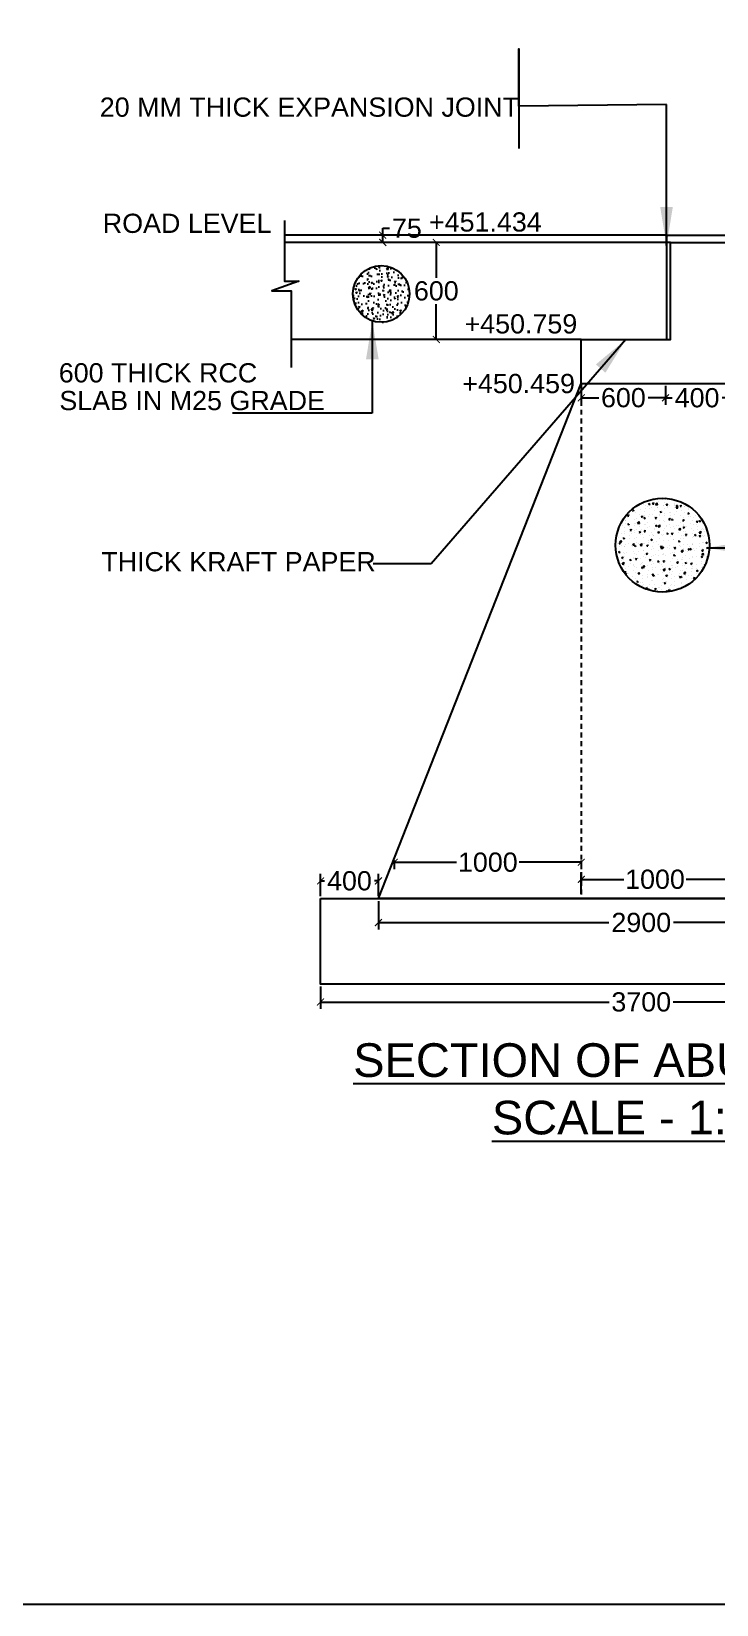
# Model space of a CAD drawing. Header units: inches. Extents: x 334 to 11487, y 357 to 10656.
# Drawn here: x 646.71 to 664.53, y 357.44 to 398.37 of the extents above; entities that cross this region are included whole.
import ezdxf

# ---------------------------------------------------------------- set-up
doc = ezdxf.new("R2010")
doc.units = ezdxf.units.IN
doc.header["$MEASUREMENT"] = 0
doc.linetypes.add('HIDDEN', pattern=[9.525, 6.35, -3.175])
for name, color, linetype in [('DIMENSION', 255, 'Continuous'), ('DRAWING', 7, 'Continuous'), ('HATCH', 7, 'Continuous'), ('TEXT', 255, 'Continuous')]:
    doc.layers.add(name, color=color, linetype=linetype)
doc.styles.get("Standard").update_dxf_attribs({"font": 'arial.ttf'})
doc.styles.add('TIMES NEW ROMAN', font='times.ttf')
doc.dimstyles.new('dig', dxfattribs={"dimtxt": 0.1875, "dimasz": 0.18, "dimexe": 0.18, "dimexo": 0.0625, "dimgap": 0.09, "dimtad": 0, "dimtih": 1, "dimtoh": 1, "dimdec": 4, "dimzin": 0, "dimdsep": 46, "dimtxsty": 'Standard', "dimblk": 'ARCHTICK', "dimcen": 0.09, "dimadec": 0, "dimazin": 0, "dimtfac": 1, "dimtdec": 4, "dimtofl": 0, "dimtmove": 0, "dimatfit": 3, "dimldrblk": 'ARCHTICK', "dimfxl": 1, "dimtolj": 1, "dimtzin": 0, "dimarcsym": 0})
doc.dimstyles.new('ISO-25', dxfattribs={"dimtxt": 0.636364, "dimasz": 1, "dimexe": 1.25, "dimexo": 0.625, "dimtad": 0, "dimtih": 1, "dimtoh": 1, "dimlfac": 100, "dimtxsty": 'TIMES NEW ROMAN', "dimcen": 2.5, "dimadec": 0, "dimazin": 0, "dimtfac": 1, "dimtmove": 0, "dimatfit": 3, "dimfxl": 1, "dimarcsym": 0})

# ---------------------------------------------------------------- blocks, each defined once
blk = doc.blocks.new('_ArchTick')
at = {"color": 0, "linetype": 'ByBlock', "const_width": 0.15}
blk.add_lwpolyline([(-0.5, -0.5), (0.5, 0.5)], dxfattribs=at)
blk = doc.blocks.new('*D57')
at = {"layer": 'Defpoints', "color": 0, "ltscale": 0.02, "transparency": 16777216}
for p in [(654.228, 373.579), (670.913, 373.579), (670.913, 373.116)]:
    blk.add_point(p, dxfattribs=at)
at = {"layer": 'DIMENSION', "color": 0, "lineweight": -2, "ltscale": 0.02, "transparency": 16777216}
for p, q in [((654.228, 373.516), (654.228, 372.936)), ((670.913, 373.516), (670.913, 372.936)), ((654.228, 373.116), (661.735, 373.116)), ((670.913, 373.116), (663.406, 373.116))]:
    blk.add_line(p, q, dxfattribs=at)
at = {"layer": 'DIMENSION', "color": 0, "lineweight": -2, "ltscale": 0.02, "transparency": 16777216, "xscale": 0.18, "yscale": 0.18, "zscale": 0.18, "rotation": 180}
blk.add_blockref('_ArchTick', (654.228, 373.116), dxfattribs=at)
at = {"layer": 'DIMENSION', "color": 0, "lineweight": -2, "ltscale": 0.02, "transparency": 16777216, "xscale": 0.18, "yscale": 0.18, "zscale": 0.18}
blk.add_blockref('_ArchTick', (670.913, 373.116), dxfattribs=at)
at = {"layer": 'DIMENSION', "color": 0, "ltscale": 0.02, "transparency": 16777216, "insert": (662.571, 373.116), "char_height": 0.5, "attachment_point": 5}
blk.add_mtext('\\A1;3700', dxfattribs=at)
blk = doc.blocks.new('*D58')
at = {"layer": 'Defpoints', "color": 0, "ltscale": 0.02, "transparency": 16777216}
for p in [(655.734, 375.805), (669.41, 375.805), (669.41, 375.183)]:
    blk.add_point(p, dxfattribs=at)
at = {"layer": 'DIMENSION', "color": 0, "lineweight": -2, "ltscale": 0.02, "transparency": 16777216}
for p, q in [((655.734, 375.743), (655.734, 375.003)), ((669.41, 375.743), (669.41, 375.003)), ((655.734, 375.183), (661.732, 375.183)), ((669.41, 375.183), (663.412, 375.183))]:
    blk.add_line(p, q, dxfattribs=at)
at = {"layer": 'DIMENSION', "color": 0, "lineweight": -2, "ltscale": 0.02, "transparency": 16777216, "xscale": 0.18, "yscale": 0.18, "zscale": 0.18, "rotation": 180}
blk.add_blockref('_ArchTick', (655.734, 375.183), dxfattribs=at)
at = {"layer": 'DIMENSION', "color": 0, "lineweight": -2, "ltscale": 0.02, "transparency": 16777216, "xscale": 0.18, "yscale": 0.18, "zscale": 0.18}
blk.add_blockref('_ArchTick', (669.41, 375.183), dxfattribs=at)
at = {"layer": 'DIMENSION', "color": 0, "ltscale": 0.02, "transparency": 16777216, "insert": (662.572, 375.183), "char_height": 0.5, "attachment_point": 5}
blk.add_mtext('\\A1;2900', dxfattribs=at)
blk = doc.blocks.new('*D59')
at = {"layer": 'Defpoints', "color": 0, "ltscale": 0.02, "transparency": 16777216}
for p in [(655.734, 376.267), (654.228, 375.805), (655.734, 375.805)]:
    blk.add_point(p, dxfattribs=at)
at = {"layer": 'DIMENSION', "color": 0, "lineweight": -2, "ltscale": 0.02, "transparency": 16777216}
for p, q in [((654.228, 375.868), (654.228, 376.447)), ((654.228, 376.267), (654.329, 376.267)), ((655.734, 376.267), (655.633, 376.267)), ((655.734, 375.868), (655.734, 376.447))]:
    blk.add_line(p, q, dxfattribs=at)
at = {"layer": 'DIMENSION', "color": 0, "lineweight": -2, "ltscale": 0.02, "transparency": 16777216, "xscale": 0.18, "yscale": 0.18, "zscale": 0.18, "rotation": 180}
blk.add_blockref('_ArchTick', (654.228, 376.267), dxfattribs=at)
at = {"layer": 'DIMENSION', "color": 0, "lineweight": -2, "ltscale": 0.02, "transparency": 16777216, "xscale": 0.18, "yscale": 0.18, "zscale": 0.18}
blk.add_blockref('_ArchTick', (655.734, 376.267), dxfattribs=at)
at = {"layer": 'DIMENSION', "color": 0, "ltscale": 0.02, "transparency": 16777216, "insert": (654.981, 376.267), "char_height": 0.5, "attachment_point": 5}
blk.add_mtext('\\A1;400', dxfattribs=at)
blk = doc.blocks.new('*D60')
at = {"layer": 'Defpoints', "color": 0, "ltscale": 0.02, "transparency": 16777216}
for p in [(664.847, 376.307), (661.012, 375.868), (664.847, 375.805)]:
    blk.add_point(p, dxfattribs=at)
at = {"layer": 'DIMENSION', "color": 0, "lineweight": -2, "ltscale": 0.02, "transparency": 16777216}
for p, q in [((661.012, 375.93), (661.012, 376.487)), ((661.012, 376.307), (662.117, 376.307)), ((664.847, 376.307), (663.741, 376.307)), ((664.847, 375.868), (664.847, 376.487))]:
    blk.add_line(p, q, dxfattribs=at)
at = {"layer": 'DIMENSION', "color": 0, "lineweight": -2, "ltscale": 0.02, "transparency": 16777216, "xscale": 0.18, "yscale": 0.18, "zscale": 0.18, "rotation": 180}
blk.add_blockref('_ArchTick', (661.012, 376.307), dxfattribs=at)
at = {"layer": 'DIMENSION', "color": 0, "lineweight": -2, "ltscale": 0.02, "transparency": 16777216, "xscale": 0.18, "yscale": 0.18, "zscale": 0.18}
blk.add_blockref('_ArchTick', (664.847, 376.307), dxfattribs=at)
at = {"layer": 'DIMENSION', "color": 0, "ltscale": 0.02, "transparency": 16777216, "insert": (662.929, 376.307), "char_height": 0.5, "attachment_point": 5}
blk.add_mtext('\\A1;1000', dxfattribs=at)
blk = doc.blocks.new('*D63')
at = {"layer": 'Defpoints', "color": 0, "ltscale": 0.02, "transparency": 16777216}
for p in [(661.012, 389.207), (663.203, 389.207), (663.203, 388.837)]:
    blk.add_point(p, dxfattribs=at)
at = {"layer": 'DIMENSION', "color": 0, "lineweight": -2, "ltscale": 0.02, "transparency": 16777216}
for p, q in [((661.012, 389.144), (661.012, 388.657)), ((661.012, 388.837), (661.464, 388.837)), ((663.203, 388.837), (662.75, 388.837)), ((663.203, 389.144), (663.203, 388.657))]:
    blk.add_line(p, q, dxfattribs=at)
at = {"layer": 'DIMENSION', "color": 0, "lineweight": -2, "ltscale": 0.02, "transparency": 16777216, "xscale": 0.18, "yscale": 0.18, "zscale": 0.18, "rotation": 180}
blk.add_blockref('_ArchTick', (661.012, 388.837), dxfattribs=at)
at = {"layer": 'DIMENSION', "color": 0, "lineweight": -2, "ltscale": 0.02, "transparency": 16777216, "xscale": 0.18, "yscale": 0.18, "zscale": 0.18}
blk.add_blockref('_ArchTick', (663.203, 388.837), dxfattribs=at)
at = {"layer": 'DIMENSION', "color": 0, "ltscale": 0.02, "transparency": 16777216, "insert": (662.107, 388.837), "char_height": 0.5, "attachment_point": 5}
blk.add_mtext('\\A1;600', dxfattribs=at)
blk = doc.blocks.new('*D64')
at = {"layer": 'Defpoints', "color": 0, "ltscale": 0.02, "transparency": 16777216}
for p in [(663.203, 389.207), (664.847, 389.207), (664.847, 388.835)]:
    blk.add_point(p, dxfattribs=at)
at = {"layer": 'DIMENSION', "color": 0, "lineweight": -2, "ltscale": 0.02, "transparency": 16777216}
for p, q in [((663.203, 389.144), (663.203, 388.655)), ((663.203, 388.835), (663.373, 388.835)), ((664.847, 388.835), (664.676, 388.835)), ((664.847, 389.144), (664.847, 388.655))]:
    blk.add_line(p, q, dxfattribs=at)
at = {"layer": 'DIMENSION', "color": 0, "lineweight": -2, "ltscale": 0.02, "transparency": 16777216, "xscale": 0.18, "yscale": 0.18, "zscale": 0.18, "rotation": 180}
blk.add_blockref('_ArchTick', (663.203, 388.835), dxfattribs=at)
at = {"layer": 'DIMENSION', "color": 0, "lineweight": -2, "ltscale": 0.02, "transparency": 16777216, "xscale": 0.18, "yscale": 0.18, "zscale": 0.18}
blk.add_blockref('_ArchTick', (664.847, 388.835), dxfattribs=at)
at = {"layer": 'DIMENSION', "color": 0, "ltscale": 0.02, "transparency": 16777216, "insert": (664.025, 388.835), "char_height": 0.5, "attachment_point": 5}
blk.add_mtext('\\A1;400', dxfattribs=at)
blk = doc.blocks.new('*D65')
at = {"layer": 'Defpoints', "color": 0, "ltscale": 0.02, "transparency": 16777216}
for p in [(656.148, 376.856), (661.012, 376.856), (661.012, 376.752)]:
    blk.add_point(p, dxfattribs=at)
at = {"layer": 'DIMENSION', "color": 0, "lineweight": -2, "ltscale": 0.02, "transparency": 16777216}
for p, q in [((656.148, 376.794), (656.148, 376.572)), ((656.148, 376.752), (657.768, 376.752)), ((661.012, 376.752), (659.392, 376.752)), ((661.012, 376.794), (661.012, 376.572))]:
    blk.add_line(p, q, dxfattribs=at)
at = {"layer": 'DIMENSION', "color": 0, "lineweight": -2, "ltscale": 0.02, "transparency": 16777216, "xscale": 0.18, "yscale": 0.18, "zscale": 0.18, "rotation": 180}
blk.add_blockref('_ArchTick', (656.148, 376.752), dxfattribs=at)
at = {"layer": 'DIMENSION', "color": 0, "lineweight": -2, "ltscale": 0.02, "transparency": 16777216, "xscale": 0.18, "yscale": 0.18, "zscale": 0.18}
blk.add_blockref('_ArchTick', (661.012, 376.752), dxfattribs=at)
at = {"layer": 'DIMENSION', "color": 0, "ltscale": 0.02, "transparency": 16777216, "insert": (658.58, 376.752), "char_height": 0.5, "attachment_point": 5}
blk.add_mtext('\\A1;1000', dxfattribs=at)
blk = doc.blocks.new('*D66')
at = {"layer": 'Defpoints', "color": 0, "ltscale": 0.02, "transparency": 16777216}
for p in [(657.24, 392.879), (657.24, 392.879), (657.24, 390.353)]:
    blk.add_point(p, dxfattribs=at)
at = {"layer": 'DIMENSION', "color": 0, "lineweight": -2, "ltscale": 0.02, "transparency": 16777216}
for p, q in [((657.177, 392.879), (657.06, 392.879)), ((657.24, 392.879), (657.24, 391.961)), ((657.24, 390.353), (657.24, 391.271)), ((657.177, 390.353), (657.06, 390.353))]:
    blk.add_line(p, q, dxfattribs=at)
at = {"layer": 'DIMENSION', "color": 0, "lineweight": -2, "ltscale": 0.02, "transparency": 16777216, "xscale": 0.18, "yscale": 0.18, "zscale": 0.18}
for p, rotation in [((657.24, 392.879), 90), ((657.24, 390.353), 270)]:
    blk.add_blockref('_ArchTick', p, dxfattribs=dict(at, rotation=rotation))
at = {"layer": 'DIMENSION', "color": 0, "ltscale": 0.02, "transparency": 16777216, "insert": (657.24, 391.616), "char_height": 0.5, "attachment_point": 5}
blk.add_mtext('\\A1;600', dxfattribs=at)
blk = doc.blocks.new('*D67')
at = {"layer": 'Defpoints', "color": 0, "ltscale": 0.02, "transparency": 16777216}
for p in [(655.846, 393.067), (655.846, 393.067), (657.24, 392.879)]:
    blk.add_point(p, dxfattribs=at)
at = {"layer": 'DIMENSION', "color": 0, "lineweight": -2, "ltscale": 0.02, "transparency": 16777216}
for p, q in [((655.784, 393.067), (655.666, 393.067)), ((655.846, 393.067), (655.846, 393.247)), ((655.846, 393.247), (656.026, 393.247)), ((655.846, 392.879), (655.846, 393.067)), ((657.177, 392.879), (655.666, 392.879))]:
    blk.add_line(p, q, dxfattribs=at)
at = {"layer": 'DIMENSION', "color": 0, "lineweight": -2, "ltscale": 0.02, "transparency": 16777216, "xscale": 0.18, "yscale": 0.18, "zscale": 0.18}
for p, rotation in [((655.846, 393.067), 90), ((655.846, 392.879), 270)]:
    blk.add_blockref('_ArchTick', p, dxfattribs=dict(at, rotation=rotation))
at = {"layer": 'DIMENSION', "color": 0, "ltscale": 0.02, "transparency": 16777216, "insert": (656.474, 393.247), "char_height": 0.5, "attachment_point": 5}
blk.add_mtext('\\A1;75', dxfattribs=at)

msp = doc.modelspace()

# ---------------------------------------------------------------- hatches: boundary and pattern name
at = {"layer": 'HATCH', "ltscale": 0.02}
h = msp.add_hatch(dxfattribs=at)
h.set_pattern_fill('AR-CONC', color=256, scale=0.05, style=0)
h.set_pattern_definition([(50, (315.63232, 87.8762), (0.3586301, -0.03137607), [0.0375, -0.4125]), (355, (315.63232, 87.8762), (-0.06937567, 0.37609607), [0.03, -0.33]), (100.4514, (315.6622, 87.8736), (0.2892547, 0.34471977), [0.0318701, -0.35057106]), (46.1842, (315.6323, 87.9762), (0.53362052, -0.0827595), [0.05625, -0.61875]), (96.6356, (315.6768, 87.9693), (0.46733135, 0.48705894), [0.04780514, -0.5258565]), (351.1842, (315.6323, 87.9762), (0.467331, 0.4870593), [0.045, -0.495]), (21, (315.68232, 87.9512), (0.29845353, -0.20130945), [0.0375, -0.4125]), (326, (315.68232, 87.9512), (0.12165767, 0.36257502), [0.03, -0.33]), (71.4514, (315.7072, 87.93442), (0.42011131, 0.16126525), [0.0318701, -0.35057106]), (37.5, (315.63232, 87.8762), (0.006079928, 0.166446927), [0, -0.326, 0, -0.335, 0, -0.33125]), (7.5, (315.63232, 87.8762), (0.13153477, 0.197205856), [0, -0.191, 0, -0.3185, 0, -0.12625]), (327.5, (315.52082, 87.8762), (0.26691122, -0.011277436), [0, -0.125, 0, -0.39, 0, -0.5175]), (317.5, (315.47082, 87.8762), (0.29159308, 0.05005249), [0, -0.1625, 0, -0.259, 0, -0.3675])])
h.paths.add_polyline_path([(655.06852, 391.53901, 1), (656.54475, 391.53901, 1)])

# ---------------------------------------------------------------- linework, layer by layer
at = {"layer": 'DIMENSION', "ltscale": 0.02}
msp.add_lwpolyline([(613.60478, 437.56475), (725.90106, 437.56475), (725.90106, 357.43972), (613.60478, 357.43972)], close=True, dxfattribs=at)
msp.add_lwpolyline([(659.39011, 396.425), (659.39011, 397.914), (659.39011, 395.32107)], dxfattribs=at)
at = {"layer": 'DRAWING', "ltscale": 0.02}
for points in [[(653.28898, 393.44744), (653.28898, 391.86732), (653.6673, 391.86732), (652.96567, 391.61999), (653.46782, 391.61999), (653.46782, 389.62819)], [(663.23581, 390.35253), (663.23581, 393.06726), (653.29058, 393.06726)], [(663.23581, 393.06726), (678.24968, 393.06726), (678.24968, 390.69015), (676.57846, 390.69015), (676.57846, 391.54767), (664.82035, 391.54103), (664.81149, 392.33023), (676.57023, 392.33023), (676.57067, 391.54766)], [(663.33039, 392.87926), (653.30185, 392.87926)], [(661.01154, 389.20665), (661.01154, 390.35253), (663.33039, 390.35253), (663.33039, 392.87926), (664.73733, 392.87926), (664.80532, 392.87926), (664.84658, 389.20665)], [(661.01154, 390.35253), (653.46782, 390.35253)]]:
    msp.add_lwpolyline(points, dxfattribs=at)
at = {"layer": 'DRAWING'}
for points in [[(661.01154, 389.20665), (664.84658, 389.20665), (669.40966, 375.80539), (655.73415, 375.80539)], [(654.22793, 375.80539), (670.91345, 375.80539), (670.91345, 373.57896), (654.22793, 373.57896)]]:
    msp.add_lwpolyline(points, close=True, dxfattribs=at)
at = {"layer": 'DRAWING', "linetype": 'HIDDEN', "ltscale": 0.02}
msp.add_lwpolyline([(661.01154, 389.20665), (661.01154, 375.80539)], dxfattribs=at)
at = {"layer": 'HATCH', "linetype": 'Continuous', "ltscale": 0.02}
for p, q in [((662.46172, 386.00798), (662.46172, 386.00798)), ((662.62321, 386.06386), (662.62321, 386.06386)), ((662.67163, 386.03981), (662.67163, 386.03981)), ((662.72863, 385.9967), (662.72863, 385.9967)), ((662.73083, 386.08452), (662.73083, 386.08452)), ((662.76268, 386.06963), (662.79769, 386.08306)), ((662.76268, 386.06963), (662.78755, 386.05285)), ((662.78778, 386.05258), (662.79792, 386.08279)), ((662.79586, 385.96538), (662.79586, 385.96538)), ((662.80222, 386.1461), (662.80222, 386.1461)), ((662.85064, 385.97474), (662.85064, 385.97474)), ((662.86503, 386.08079), (662.88914, 386.10952)), ((662.86503, 386.08079), (662.89492, 386.07817)), ((662.89515, 386.0779), (662.88937, 386.10924)), ((662.89012, 386.05258), (662.89012, 386.05258)), ((662.92739, 386.16258), (662.92739, 386.16258)), ((662.93132, 386.0773), (662.93132, 386.0773)), ((662.94556, 386.06055), (662.9845, 386.10114)), ((662.94556, 386.06055), (662.99002, 386.05365)), ((662.99026, 386.05339), (662.98473, 386.10087)), ((662.98522, 385.99031), (662.98522, 385.99031)), ((662.99554, 385.98542), (662.99554, 385.98542)), ((663.02242, 386.13458), (663.02242, 386.13458)), ((663.11676, 386.18751), (663.11676, 386.18751)), ((663.14223, 386.02479), (663.14223, 386.02479)), ((663.15703, 386.04131), (663.15703, 386.04131)), ((663.18804, 386.1125), (663.18804, 386.1125)), ((663.1977, 386.22083), (663.20766, 386.21412)), ((663.20789, 386.21384), (663.20997, 386.22003)), ((663.22366, 386.04941), (663.24777, 386.07814)), ((663.22366, 386.04941), (663.25355, 386.0468)), ((663.25378, 386.04652), (663.248, 386.07787)), ((663.26245, 385.97414), (663.26245, 385.97414)), ((663.301, 386.03188), (663.301, 386.03188)), ((663.31401, 386.18463), (663.31401, 386.18463)), ((663.42394, 386.03003), (663.42394, 386.03003)), ((663.42617, 386.04836), (663.42617, 386.04836)), ((663.43382, 386.07485), (663.43382, 386.07485)), ((663.43451, 385.97806), (663.43451, 385.97806)), ((663.44059, 386.14451), (663.44059, 386.14451)), ((663.47918, 385.97779), (663.51812, 386.01838)), ((663.47918, 385.97779), (663.52364, 385.97089)), ((663.48124, 386.02958), (663.51625, 386.04302)), ((663.48124, 386.02958), (663.50611, 386.01281)), ((663.50634, 386.01253), (663.51648, 386.04275)), ((663.52388, 385.97063), (663.51835, 386.01811)), ((663.52937, 385.96287), (663.52937, 385.96287)), ((663.58229, 386.01804), (663.6064, 386.04676)), ((663.58229, 386.01804), (663.61218, 386.01542)), ((663.61241, 386.01515), (663.60663, 386.04649)), ((663.61553, 386.07329), (663.61553, 386.07329)), ((663.69085, 386.01875), (663.69085, 386.01875)), ((663.69421, 386.01555), (663.69421, 386.01555)), ((662.1502, 385.6397), (662.1502, 385.6397)), ((662.15945, 385.56549), (662.15945, 385.56549)), ((662.16681, 385.6496), (662.16681, 385.6496)), ((662.21715, 385.76745), (662.24125, 385.79617)), ((662.21715, 385.76745), (662.24703, 385.76483)), ((662.22091, 385.54578), (662.25592, 385.55922)), ((662.22091, 385.54578), (662.24578, 385.52901)), ((662.22338, 385.71012), (662.22338, 385.71012)), ((662.24726, 385.76456), (662.24148, 385.7959)), ((662.24601, 385.52874), (662.25615, 385.55895)), ((662.25682, 385.82098), (662.25682, 385.82098)), ((662.34257, 385.90836), (662.37758, 385.9218)), ((662.34257, 385.90836), (662.36744, 385.89158)), ((662.35491, 385.90733), (662.35491, 385.90733)), ((662.36767, 385.89131), (662.37781, 385.92153)), ((662.40692, 385.67491), (662.40692, 385.67491)), ((662.40762, 385.55449), (662.40762, 385.55449)), ((662.413, 385.84135), (662.413, 385.84135)), ((662.42636, 385.55421), (662.42636, 385.55421)), ((662.4584, 385.69966), (662.4584, 385.69966)), ((662.47822, 385.57349), (662.51717, 385.61408)), ((662.47822, 385.57349), (662.52269, 385.56659)), ((662.52292, 385.56633), (662.5174, 385.61381)), ((662.52373, 385.80971), (662.52373, 385.80971)), ((662.53279, 385.57097), (662.53279, 385.57097)), ((662.53915, 385.75169), (662.53915, 385.75169)), ((662.55904, 385.92469), (662.55904, 385.92469)), ((662.57578, 385.73607), (662.59988, 385.7648)), ((662.57578, 385.73607), (662.60566, 385.73345)), ((662.60589, 385.73318), (662.60011, 385.76452)), ((662.64102, 385.70705), (662.67603, 385.72049)), ((662.64102, 385.70705), (662.66589, 385.69027)), ((662.65947, 385.70691), (662.65947, 385.70691)), ((662.66432, 385.76817), (662.66432, 385.76817)), ((662.66555, 385.87336), (662.66555, 385.87336)), ((662.66612, 385.69), (662.67626, 385.72022)), ((662.67069, 385.9489), (662.67069, 385.9489)), ((662.69328, 385.54293), (662.69328, 385.54293)), ((662.72215, 385.5959), (662.72215, 385.5959)), ((662.75, 385.74971), (662.75, 385.74971)), ((662.79064, 385.79843), (662.79064, 385.79843)), ((662.85369, 385.7931), (662.85369, 385.7931)), ((662.91308, 385.57796), (662.91308, 385.57796)), ((662.91916, 385.7444), (662.91916, 385.7444)), ((662.92524, 385.91085), (662.92524, 385.91085)), ((662.93441, 385.70469), (662.95851, 385.73342)), ((662.93441, 385.70469), (662.96429, 385.70208)), ((662.96452, 385.7018), (662.95874, 385.73315)), ((663.03793, 385.63747), (663.03793, 385.63747)), ((663.04159, 385.79976), (663.04159, 385.79976)), ((663.05755, 385.78715), (663.05755, 385.78715)), ((663.06113, 385.86832), (663.09614, 385.88175)), ((663.06113, 385.86832), (663.086, 385.85154)), ((663.08623, 385.85127), (663.09637, 385.88148)), ((663.1631, 385.65395), (663.1631, 385.65395)), ((663.16946, 385.83468), (663.16946, 385.83468)), ((663.1698, 385.61316), (663.1698, 385.61316)), ((663.17588, 385.77961), (663.17588, 385.77961)), ((663.18196, 385.94606), (663.18196, 385.94606)), ((663.29304, 385.67332), (663.31714, 385.70204)), ((663.29304, 385.67332), (663.32292, 385.6707)), ((663.29463, 385.85115), (663.29463, 385.85115)), ((663.31254, 385.55148), (663.31254, 385.55148)), ((663.32315, 385.67043), (663.31737, 385.70177)), ((663.32447, 385.77587), (663.32447, 385.77587)), ((663.33318, 385.84981), (663.33318, 385.84981)), ((663.35247, 385.67888), (663.35247, 385.67888)), ((663.35958, 385.66701), (663.39459, 385.68045)), ((663.35958, 385.66701), (663.38446, 385.65023)), ((663.38469, 385.64996), (663.39482, 385.68017)), ((663.42236, 385.64517), (663.42236, 385.64517)), ((663.42844, 385.81162), (663.42844, 385.81162)), ((663.484, 385.87608), (663.484, 385.87608)), ((663.59138, 385.7646), (663.59138, 385.7646)), ((663.60413, 385.60154), (663.60413, 385.60154)), ((663.62478, 385.89987), (663.62478, 385.89987)), ((663.65167, 385.64194), (663.67577, 385.67067)), ((663.65167, 385.64194), (663.68155, 385.63933)), ((663.66824, 385.72045), (663.66824, 385.72045)), ((663.68178, 385.63905), (663.676, 385.67039)), ((663.68205, 385.68266), (663.68205, 385.68266)), ((663.68813, 385.84911), (663.68813, 385.84911)), ((663.7797, 385.82827), (663.8147, 385.84171)), ((663.7797, 385.82827), (663.80457, 385.8115)), ((663.79341, 385.73693), (663.79341, 385.73693)), ((663.79628, 385.95159), (663.79628, 385.95159)), ((663.79978, 385.91766), (663.79978, 385.91766)), ((663.8048, 385.81122), (663.81493, 385.84144)), ((663.85124, 385.56465), (663.85124, 385.56465)), ((663.85829, 385.75332), (663.85829, 385.75332)), ((663.89573, 385.65159), (663.89573, 385.65159)), ((663.93269, 385.55142), (663.93269, 385.55142)), ((663.93877, 385.71786), (663.93877, 385.71786)), ((663.94485, 385.88431), (663.94485, 385.88431)), ((663.98278, 385.76186), (663.98278, 385.76186)), ((664.0103, 385.61057), (664.0344, 385.63929)), ((664.0103, 385.61057), (664.04018, 385.60795)), ((664.04041, 385.60768), (664.03463, 385.63902)), ((664.07815, 385.62696), (664.11316, 385.6404)), ((664.07815, 385.62696), (664.10302, 385.61019)), ((664.10325, 385.60991), (664.11339, 385.64013)), ((664.16702, 385.60623), (664.16702, 385.60623)), ((664.18524, 385.58343), (664.18524, 385.58343)), ((661.96031, 385.31571), (661.96031, 385.31571)), ((661.97438, 385.19144), (661.97438, 385.19144)), ((662.05998, 385.31133), (662.05998, 385.31133)), ((662.09184, 385.51291), (662.09184, 385.51291)), ((662.09925, 385.18321), (662.13426, 385.19665)), ((662.09925, 385.18321), (662.12412, 385.16643)), ((662.12435, 385.16616), (662.13449, 385.19638)), ((662.13196, 385.14036), (662.13196, 385.14036)), ((662.13804, 385.30681), (662.13804, 385.30681)), ((662.14412, 385.47325), (662.14412, 385.47325)), ((662.14455, 385.16008), (662.14455, 385.16008)), ((662.14617, 385.35127), (662.14617, 385.35127)), ((662.26488, 385.49832), (662.26488, 385.49832)), ((662.26598, 385.24149), (662.26598, 385.24149)), ((662.26972, 385.17655), (662.26972, 385.17655)), ((662.27608, 385.35728), (662.27608, 385.35728)), ((662.28652, 385.39135), (662.31063, 385.42008)), ((662.28652, 385.39135), (662.31641, 385.38873)), ((662.31664, 385.38846), (662.31086, 385.4198)), ((662.32689, 385.30005), (662.32689, 385.30005)), ((662.38868, 385.17556), (662.38868, 385.17556)), ((662.39476, 385.34201), (662.39476, 385.34201)), ((662.40084, 385.50846), (662.40084, 385.50846)), ((662.40125, 385.37376), (662.40125, 385.37376)), ((662.43776, 385.40133), (662.43776, 385.40133)), ((662.45908, 385.20148), (662.45908, 385.20148)), ((662.51936, 385.34448), (662.55437, 385.35791)), ((662.51936, 385.34448), (662.54423, 385.3277)), ((662.53179, 385.48705), (662.53179, 385.48705)), ((662.54446, 385.32743), (662.5546, 385.35764)), ((662.55757, 385.29154), (662.55757, 385.29154)), ((662.59062, 385.39869), (662.59062, 385.39869)), ((662.5938, 385.28878), (662.5938, 385.28878)), ((662.64123, 385.20757), (662.64123, 385.20757)), ((662.64515, 385.35997), (662.66926, 385.3887)), ((662.64515, 385.35997), (662.67504, 385.35736)), ((662.64731, 385.37402), (662.64731, 385.37402)), ((662.65339, 385.54047), (662.65339, 385.54047)), ((662.67527, 385.35709), (662.66949, 385.38843)), ((662.72935, 385.45138), (662.72935, 385.45138)), ((662.77486, 385.24306), (662.77486, 385.24306)), ((662.7987, 385.47577), (662.7987, 385.47577)), ((662.81782, 385.14317), (662.85282, 385.1566)), ((662.81782, 385.14317), (662.84269, 385.12639)), ((662.84292, 385.12612), (662.85305, 385.15633)), ((662.84916, 385.34159), (662.84916, 385.34159)), ((662.86071, 385.2775), (662.86071, 385.2775)), ((662.90003, 385.25954), (662.90003, 385.25954)), ((662.90092, 385.24506), (662.90092, 385.24506)), ((662.90639, 385.44026), (662.90639, 385.44026)), ((662.907, 385.41151), (662.907, 385.41151)), ((662.93947, 385.50574), (662.97448, 385.51918)), ((662.93947, 385.50574), (662.96434, 385.48897)), ((662.96019, 385.53165), (662.96019, 385.53165)), ((662.96457, 385.48869), (662.97471, 385.51891)), ((663.00378, 385.3286), (663.02789, 385.35732)), ((663.00378, 385.3286), (663.03367, 385.32598)), ((663.01184, 385.49073), (663.05079, 385.53132)), ((663.01184, 385.49073), (663.05631, 385.48383)), ((663.02095, 385.50143), (663.02095, 385.50143)), ((663.0339, 385.32571), (663.02812, 385.35705)), ((663.03156, 385.45674), (663.03156, 385.45674)), ((663.04012, 385.16662), (663.04012, 385.16662)), ((663.05654, 385.48357), (663.05102, 385.53105)), ((663.06561, 385.46449), (663.06561, 385.46449)), ((663.0894, 385.28447), (663.0894, 385.28447)), ((663.12762, 385.26622), (663.12762, 385.26622)), ((663.14076, 385.39165), (663.14076, 385.39165)), ((663.15764, 385.28027), (663.15764, 385.28027)), ((663.16372, 385.44671), (663.16372, 385.44671)), ((663.22093, 385.48167), (663.22093, 385.48167)), ((663.2271, 385.52038), (663.2271, 385.52038)), ((663.23793, 385.30443), (663.27294, 385.31787)), ((663.23793, 385.30443), (663.2628, 385.28766)), ((663.26303, 385.28738), (663.27317, 385.3176)), ((663.33171, 385.21667), (663.33171, 385.21667)), ((663.33252, 385.45321), (663.33252, 385.45321)), ((663.36241, 385.29722), (663.38652, 385.32595)), ((663.36241, 385.29722), (663.3923, 385.29461)), ((663.39253, 385.29433), (663.38675, 385.32567)), ((663.39453, 385.25494), (663.39453, 385.25494)), ((663.39881, 385.14531), (663.39881, 385.14531)), ((663.40412, 385.14583), (663.40412, 385.14583)), ((663.40517, 385.32604), (663.40517, 385.32604)), ((663.4102, 385.31228), (663.4102, 385.31228)), ((663.41628, 385.47872), (663.41628, 385.47872)), ((663.43235, 385.4417), (663.43235, 385.4417)), ((663.49401, 385.5091), (663.49401, 385.5091)), ((663.53034, 385.34252), (663.53034, 385.34252)), ((663.53671, 385.52325), (663.53671, 385.52325)), ((663.54547, 385.40797), (663.58441, 385.44856)), ((663.54547, 385.40797), (663.58993, 385.40107)), ((663.59016, 385.40081), (663.58464, 385.4483)), ((663.58817, 385.17024), (663.58817, 385.17024)), ((663.59943, 385.44194), (663.59943, 385.44194)), ((663.6233, 385.26672), (663.6233, 385.26672)), ((663.65804, 385.4657), (663.69305, 385.47914)), ((663.65804, 385.4657), (663.68291, 385.44892)), ((663.66144, 385.24367), (663.66144, 385.24367)), ((663.66188, 385.53972), (663.66188, 385.53972)), ((663.66381, 385.18332), (663.66381, 385.18332)), ((663.66989, 385.34976), (663.66989, 385.34976)), ((663.67597, 385.51621), (663.67597, 385.51621)), ((663.68314, 385.44865), (663.69328, 385.47886)), ((663.71971, 385.36745), (663.71971, 385.36745)), ((663.72104, 385.26585), (663.74515, 385.29457)), ((663.72104, 385.26585), (663.75093, 385.26323)), ((663.72394, 385.49175), (663.72394, 385.49175)), ((663.75116, 385.26296), (663.74538, 385.2943)), ((663.76092, 385.49782), (663.76092, 385.49782)), ((663.86634, 385.43066), (663.86634, 385.43066)), ((663.90395, 385.21182), (663.90395, 385.21182)), ((663.9149, 385.31677), (663.9149, 385.31677)), ((663.92053, 385.21852), (663.92053, 385.21852)), ((663.92661, 385.38497), (663.92661, 385.38497)), ((663.92836, 385.23239), (663.92836, 385.23239)), ((663.95649, 385.26439), (663.9915, 385.27783)), ((663.95649, 385.26439), (663.98136, 385.24761)), ((663.98159, 385.24734), (663.99173, 385.27755)), ((664.01553, 385.5418), (664.01553, 385.5418)), ((664.02783, 385.48654), (664.02783, 385.48654)), ((664.02912, 385.22829), (664.02912, 385.22829)), ((664.03548, 385.40902), (664.03548, 385.40902)), ((664.07909, 385.32521), (664.11803, 385.3658)), ((664.07909, 385.32521), (664.12355, 385.31831)), ((664.07967, 385.23447), (664.10378, 385.2632)), ((664.07967, 385.23447), (664.10956, 385.23185)), ((664.10979, 385.23158), (664.10401, 385.26292)), ((664.12379, 385.31805), (664.11826, 385.36554)), ((664.13326, 385.41938), (664.13326, 385.41938)), ((664.16065, 385.4255), (664.16065, 385.4255)), ((664.17308, 385.25053), (664.17308, 385.25053)), ((664.17916, 385.41698), (664.17916, 385.41698)), ((664.19527, 385.22111), (664.19527, 385.22111)), ((664.20649, 385.36683), (664.20649, 385.36683)), ((664.21848, 385.25323), (664.21848, 385.25323)), ((661.96261, 385.05583), (661.96261, 385.05583)), ((661.97759, 384.82063), (662.0126, 384.83407)), ((661.97759, 384.82063), (662.00246, 384.80386)), ((661.99727, 385.04663), (662.02137, 385.07536)), ((661.99727, 385.04663), (662.02716, 385.04401)), ((662.00269, 384.80359), (662.01283, 384.8338)), ((662.00665, 384.78214), (662.00665, 384.78214)), ((662.01089, 385.08643), (662.04984, 385.12702)), ((662.01089, 385.08643), (662.05536, 385.07953)), ((662.01301, 384.96287), (662.01301, 384.96287)), ((662.02738, 385.04374), (662.0216, 385.07508)), ((662.05559, 385.07927), (662.05007, 385.12676)), ((662.06803, 384.98867), (662.06803, 384.98867)), ((662.1198, 384.80747), (662.1198, 384.80747)), ((662.12588, 384.97391), (662.12588, 384.97391)), ((662.13005, 384.7904), (662.13005, 384.7904)), ((662.13818, 384.97935), (662.13818, 384.97935)), ((662.16534, 385.01646), (662.16534, 385.01646)), ((662.19601, 384.80707), (662.19601, 384.80707)), ((662.22952, 385.04456), (662.22952, 385.04456)), ((662.32755, 385.00428), (662.32755, 385.00428)), ((662.33495, 384.97739), (662.33495, 384.97739)), ((662.3559, 385.01525), (662.38, 385.04398)), ((662.3559, 385.01525), (662.38579, 385.01264)), ((662.37652, 384.84267), (662.37652, 384.84267)), ((662.38601, 385.01237), (662.38023, 385.04371)), ((662.3826, 385.00912), (662.3826, 385.00912)), ((662.39696, 384.77913), (662.39696, 384.77913)), ((662.3977, 384.9819), (662.43271, 384.99534)), ((662.3977, 384.9819), (662.42258, 384.96512)), ((662.4228, 384.96485), (662.43294, 384.99507)), ((662.43629, 384.76818), (662.43629, 384.76818)), ((662.45693, 385.06651), (662.45693, 385.06651)), ((662.49643, 385.03328), (662.49643, 385.03328)), ((662.51179, 384.84865), (662.51179, 384.84865)), ((662.54451, 385.00367), (662.58346, 385.04426)), ((662.54451, 385.00367), (662.58898, 384.99677)), ((662.58921, 384.99651), (662.58369, 385.044)), ((662.60186, 384.96612), (662.60186, 384.96612)), ((662.62907, 384.87468), (662.62907, 384.87468)), ((662.63515, 385.04113), (662.63515, 385.04113)), ((662.63696, 384.86512), (662.63696, 384.86512)), ((662.64332, 385.04585), (662.64332, 385.04585)), ((662.66387, 384.76785), (662.66387, 384.76785)), ((662.69616, 384.78059), (662.73117, 384.79403)), ((662.69616, 384.78059), (662.72103, 384.76382)), ((662.71453, 384.98388), (662.73863, 385.0126)), ((662.71453, 384.98388), (662.74442, 384.98126)), ((662.72126, 384.76354), (662.7314, 384.79376)), ((662.72788, 384.81823), (662.72788, 384.81823)), ((662.74464, 384.98099), (662.73886, 385.01233)), ((662.74852, 385.11656), (662.74852, 385.11656)), ((662.76334, 385.022), (662.76334, 385.022)), ((662.76849, 385.06233), (662.76849, 385.06233)), ((662.82633, 384.89006), (662.82633, 384.89006)), ((662.86877, 384.95484), (662.86877, 384.95484)), ((662.88268, 384.74572), (662.88268, 384.74572)), ((662.88876, 384.91217), (662.88876, 384.91217)), ((662.89484, 385.07862), (662.89484, 385.07862)), ((662.93078, 384.75657), (662.93078, 384.75657)), ((662.95786, 385.08726), (662.95786, 385.08726)), ((663.01057, 384.73442), (663.01057, 384.73442)), ((663.01947, 384.86828), (663.01947, 384.86828)), ((663.03026, 385.01072), (663.03026, 385.01072)), ((663.07316, 384.9525), (663.09726, 384.98123)), ((663.07316, 384.9525), (663.10305, 384.94989)), ((663.07813, 384.92091), (663.11708, 384.9615)), ((663.07813, 384.92091), (663.1226, 384.91401)), ((663.10327, 384.94961), (663.09749, 384.98095)), ((663.11627, 384.94186), (663.15128, 384.9553)), ((663.11627, 384.94186), (663.14114, 384.92508)), ((663.12283, 384.91375), (663.11731, 384.96124)), ((663.13568, 384.94356), (663.13568, 384.94356)), ((663.13574, 384.7509), (663.13574, 384.7509)), ((663.13928, 384.7585), (663.13928, 384.7585)), ((663.1394, 384.78093), (663.1394, 384.78093)), ((663.14137, 384.92481), (663.15151, 384.95502)), ((663.1421, 384.93163), (663.1421, 384.93163)), ((663.14548, 384.94737), (663.14548, 384.94737)), ((663.15156, 385.11382), (663.15156, 385.11382)), ((663.19769, 384.74529), (663.19769, 384.74529)), ((663.26727, 384.94811), (663.26727, 384.94811)), ((663.27364, 385.12883), (663.27364, 385.12883)), ((663.29717, 384.99945), (663.29717, 384.99945)), ((663.31107, 384.91834), (663.31107, 384.91834)), ((663.3251, 384.77583), (663.3251, 384.77583)), ((663.39196, 384.81294), (663.39196, 384.81294)), ((663.39804, 384.97938), (663.39804, 384.97938)), ((663.40259, 384.93228), (663.40259, 384.93228)), ((663.41472, 384.74055), (663.44973, 384.75399)), ((663.41472, 384.74055), (663.43959, 384.72377)), ((663.43087, 384.80855), (663.43087, 384.80855)), ((663.43179, 384.92113), (663.45589, 384.94985)), ((663.43179, 384.92113), (663.46168, 384.91851)), ((663.43982, 384.7235), (663.44996, 384.75371)), ((663.4619, 384.91824), (663.45612, 384.94958)), ((663.45664, 384.97304), (663.45664, 384.97304)), ((663.4646, 384.73402), (663.4646, 384.73402)), ((663.53638, 385.10312), (663.57139, 385.11656)), ((663.53638, 385.10312), (663.56125, 385.08635)), ((663.56148, 385.08607), (663.57162, 385.11629)), ((663.56408, 384.98817), (663.56408, 384.98817)), ((663.60266, 384.96839), (663.60266, 384.96839)), ((663.61175, 384.83815), (663.6507, 384.87874)), ((663.61175, 384.83815), (663.65622, 384.83125)), ((663.64088, 384.8174), (663.64088, 384.8174)), ((663.65645, 384.83099), (663.65093, 384.87848)), ((663.65165, 384.85042), (663.65165, 384.85042)), ((663.65773, 385.01687), (663.65773, 385.01687)), ((663.6695, 384.92101), (663.6695, 384.92101)), ((663.72247, 384.85861), (663.72247, 384.85861)), ((663.76605, 384.83388), (663.76605, 384.83388)), ((663.77241, 385.01461), (663.77241, 385.01461)), ((663.79042, 384.88975), (663.81452, 384.91848)), ((663.79042, 384.88975), (663.82031, 384.88713)), ((663.82053, 384.88686), (663.81475, 384.9182)), ((663.83099, 384.97689), (663.83099, 384.97689)), ((663.83483, 384.90181), (663.86984, 384.91525)), ((663.83483, 384.90181), (663.8597, 384.88504)), ((663.85993, 384.88476), (663.87007, 384.91498)), ((663.89425, 385.01844), (663.89425, 385.01844)), ((663.89758, 385.03109), (663.89758, 385.03109)), ((663.90837, 384.88563), (663.90837, 384.88563)), ((663.91445, 385.05208), (663.91445, 385.05208)), ((663.93641, 384.90973), (663.93641, 384.90973)), ((663.95541, 384.85881), (663.95541, 384.85881)), ((664.01406, 384.90866), (664.01406, 384.90866)), ((664.08695, 385.05602), (664.08695, 385.05602)), ((664.0979, 384.96561), (664.0979, 384.96561)), ((664.14538, 384.75539), (664.18432, 384.79598)), ((664.14538, 384.75539), (664.18984, 384.7485)), ((664.14905, 384.85837), (664.17315, 384.8871)), ((664.14905, 384.85837), (664.17894, 384.85576)), ((664.15484, 384.75119), (664.15484, 384.75119)), ((664.16092, 384.91764), (664.16092, 384.91764)), ((664.167, 385.08409), (664.167, 385.08409)), ((664.17916, 384.85548), (664.17338, 384.88683)), ((664.19007, 384.74823), (664.18455, 384.79572)), ((664.18585, 385.06849), (664.18585, 385.06849)), ((664.20332, 384.89845), (664.20332, 384.89845)), ((664.20501, 384.73368), (664.20501, 384.73368)), ((664.25494, 385.06308), (664.28995, 385.07652)), ((664.25494, 385.06308), (664.27982, 385.0463)), ((664.27119, 384.90039), (664.27119, 384.90039)), ((664.28005, 385.04603), (664.29018, 385.07624)), ((664.30565, 384.95871), (664.30565, 384.95871)), ((662.03268, 384.5349), (662.03268, 384.5349)), ((662.06448, 384.60987), (662.06448, 384.60987)), ((662.06665, 384.67053), (662.09075, 384.69926)), ((662.06665, 384.67053), (662.09653, 384.66792)), ((662.07718, 384.51661), (662.11613, 384.5572)), ((662.07718, 384.51661), (662.12165, 384.50971)), ((662.09676, 384.66765), (662.09098, 384.69899)), ((662.10764, 384.47457), (662.10764, 384.47457)), ((662.11372, 384.64102), (662.11372, 384.64102)), ((662.12188, 384.50945), (662.11636, 384.55694)), ((662.13602, 384.29444), (662.16013, 384.32316)), ((662.1381, 384.46774), (662.1381, 384.46774)), ((662.14469, 384.71813), (662.14469, 384.71813)), ((662.16613, 384.29155), (662.16035, 384.32289)), ((662.16386, 384.38331), (662.16386, 384.38331)), ((662.24872, 384.45423), (662.24872, 384.45423)), ((662.2645, 384.60834), (662.2645, 384.60834)), ((662.27605, 384.61933), (662.31106, 384.63276)), ((662.27605, 384.61933), (662.30092, 384.60255)), ((662.29959, 384.52363), (662.29959, 384.52363)), ((662.30115, 384.60228), (662.31128, 384.63249)), ((662.35828, 384.34333), (662.35828, 384.34333)), ((662.36436, 384.50978), (662.36436, 384.50978)), ((662.37044, 384.67622), (662.37044, 384.67622)), ((662.37389, 384.47071), (662.37389, 384.47071)), ((662.38026, 384.65144), (662.38026, 384.65144)), ((662.40501, 384.45646), (662.40501, 384.45646)), ((662.42528, 384.63916), (662.44938, 384.66788)), ((662.42528, 384.63916), (662.45516, 384.63654)), ((662.45539, 384.63627), (662.44961, 384.66761)), ((662.45546, 384.43337), (662.45546, 384.43337)), ((662.50543, 384.66792), (662.50543, 384.66792)), ((662.55609, 384.6584), (662.55609, 384.6584)), ((662.56326, 384.49564), (662.56326, 384.49564)), ((662.5665, 384.51235), (662.5665, 384.51235)), ((662.5745, 384.41802), (662.60951, 384.43145)), ((662.5745, 384.41802), (662.59937, 384.40124)), ((662.5996, 384.40097), (662.60974, 384.43118)), ((662.6108, 384.43385), (662.64975, 384.47444)), ((662.6108, 384.43385), (662.65527, 384.42695)), ((662.61083, 384.37534), (662.61083, 384.37534)), ((662.61691, 384.54179), (662.61691, 384.54179)), ((662.62299, 384.70823), (662.62299, 384.70823)), ((662.6555, 384.42669), (662.64998, 384.47418)), ((662.67192, 384.44519), (662.67192, 384.44519)), ((662.69479, 384.69285), (662.69479, 384.69285)), ((662.74705, 384.48342), (662.74705, 384.48342)), ((662.7475, 384.34001), (662.7475, 384.34001)), ((662.78391, 384.60778), (662.80801, 384.63651)), ((662.78391, 384.60778), (662.81379, 384.60517)), ((662.81402, 384.60489), (662.80824, 384.63623)), ((662.83341, 384.50107), (662.83341, 384.50107)), ((662.84769, 384.70845), (662.84769, 384.70845)), ((662.87052, 384.41283), (662.87052, 384.41283)), ((662.87267, 384.35649), (662.87267, 384.35649)), ((662.8766, 384.57927), (662.8766, 384.57927)), ((662.87903, 384.53722), (662.87903, 384.53722)), ((662.93884, 384.43391), (662.93884, 384.43391)), ((662.99461, 384.57928), (663.02962, 384.59272)), ((662.99461, 384.57928), (663.01948, 384.56251)), ((663.0042, 384.5537), (663.0042, 384.5537)), ((663.01971, 384.56223), (663.02985, 384.59245)), ((663.03864, 384.53347), (663.03864, 384.53347)), ((663.06203, 384.38142), (663.06203, 384.38142)), ((663.10032, 384.4898), (663.10032, 384.4898)), ((663.12724, 384.44803), (663.12724, 384.44803)), ((663.13332, 384.61448), (663.13332, 384.61448)), ((663.14254, 384.57641), (663.16664, 384.60513)), ((663.14254, 384.57641), (663.17242, 384.57379)), ((663.14442, 384.35109), (663.18337, 384.39168)), ((663.14442, 384.35109), (663.18889, 384.3442)), ((663.17265, 384.57352), (663.16687, 384.60486)), ((663.18912, 384.34393), (663.1836, 384.39142)), ((663.19357, 384.57863), (663.19357, 384.57863)), ((663.20575, 384.42263), (663.20575, 384.42263)), ((663.29306, 384.37797), (663.32807, 384.39141)), ((663.29306, 384.37797), (663.31794, 384.3612)), ((663.31816, 384.36092), (663.3283, 384.39114)), ((663.33024, 384.58352), (663.33024, 384.58352)), ((663.36723, 384.47852), (663.36723, 384.47852)), ((663.37781, 384.42299), (663.37781, 384.42299)), ((663.3798, 384.48004), (663.3798, 384.48004)), ((663.38588, 384.64649), (663.38588, 384.64649)), ((663.47266, 384.41136), (663.47266, 384.41136)), ((663.50117, 384.54503), (663.52527, 384.57376)), ((663.50117, 384.54503), (663.53105, 384.54241)), ((663.50298, 384.43947), (663.50298, 384.43947)), ((663.50934, 384.6202), (663.50934, 384.6202)), ((663.53128, 384.54214), (663.5255, 384.57348)), ((663.60118, 384.33524), (663.60118, 384.33524)), ((663.62183, 384.63358), (663.62183, 384.63358)), ((663.63341, 384.35108), (663.63341, 384.35108)), ((663.63415, 384.46724), (663.63415, 384.46724)), ((663.63451, 384.63668), (663.63451, 384.63668)), ((663.63949, 384.51753), (663.63949, 384.51753)), ((663.64557, 384.68398), (663.64557, 384.68398)), ((663.69234, 384.4644), (663.69234, 384.4644)), ((663.71318, 384.53924), (663.74819, 384.55268)), ((663.71318, 384.53924), (663.73805, 384.52246)), ((663.73151, 384.72274), (663.73151, 384.72274)), ((663.73828, 384.52219), (663.74841, 384.5524)), ((663.73957, 384.40008), (663.73957, 384.40008)), ((663.82388, 384.66161), (663.82388, 384.66161)), ((663.8598, 384.51365), (663.8839, 384.54238)), ((663.8598, 384.51365), (663.88968, 384.51104)), ((663.88991, 384.51076), (663.88413, 384.54211)), ((663.89013, 384.38629), (663.89013, 384.38629)), ((663.89278, 384.3853), (663.89278, 384.3853)), ((663.89621, 384.55274), (663.89621, 384.55274)), ((663.90106, 384.45596), (663.90106, 384.45596)), ((663.90229, 384.71918), (663.90229, 384.71918)), ((663.91342, 384.68363), (663.91342, 384.68363)), ((663.99842, 384.71146), (663.99842, 384.71146)), ((664.00175, 384.32525), (664.00175, 384.32525)), ((664.00648, 384.3888), (664.00648, 384.3888)), ((664.00812, 384.50597), (664.00812, 384.50597)), ((664.01163, 384.33793), (664.04664, 384.35137)), ((664.01163, 384.33793), (664.0365, 384.32115)), ((664.03673, 384.32088), (664.04687, 384.35109)), ((664.13329, 384.7005), (664.1683, 384.71394)), ((664.13329, 384.7005), (664.15816, 384.68373)), ((664.13329, 384.52245), (664.13329, 384.52245)), ((664.13965, 384.70318), (664.13965, 384.70318)), ((664.14268, 384.4183), (664.14268, 384.4183)), ((664.14876, 384.58474), (664.14876, 384.58474)), ((664.15839, 384.68345), (664.16853, 384.71367)), ((664.16797, 384.44469), (664.16797, 384.44469)), ((664.18437, 384.43535), (664.18437, 384.43535)), ((664.21843, 384.48228), (664.24235, 384.51079)), ((664.21843, 384.48228), (664.22895, 384.48136)), ((664.26482, 384.71966), (664.26482, 384.71966)), ((664.26534, 384.70018), (664.26534, 384.70018)), ((662.13602, 384.29444), (662.16591, 384.29182)), ((662.15677, 384.25767), (662.1894, 384.27019)), ((662.16085, 384.25239), (662.17926, 384.23997)), ((662.17949, 384.2397), (662.18963, 384.26992)), ((662.20011, 384.26947), (662.20011, 384.26947)), ((662.24236, 384.27351), (662.24236, 384.27351)), ((662.3522, 384.17688), (662.3522, 384.17688)), ((662.43172, 384.29844), (662.43172, 384.29844)), ((662.43481, 384.13503), (662.43481, 384.13503)), ((662.45284, 384.05544), (662.48785, 384.06888)), ((662.45284, 384.05544), (662.47771, 384.03867)), ((662.46702, 384.2582), (662.46702, 384.2582)), ((662.47794, 384.03839), (662.48808, 384.06861)), ((662.49465, 384.26306), (662.51876, 384.29179)), ((662.49465, 384.26306), (662.52454, 384.26045)), ((662.52477, 384.26017), (662.51898, 384.29151)), ((662.55462, 384.02525), (662.55462, 384.02525)), ((662.58193, 383.9083), (662.58813, 383.91569)), ((662.59044, 383.90412), (662.58836, 383.91542)), ((662.59867, 384.04245), (662.59867, 384.04245)), ((662.60475, 384.20889), (662.60475, 384.20889)), ((662.6096, 383.96208), (662.6096, 383.96208)), ((662.61596, 384.1428), (662.61596, 384.1428)), ((662.63657, 383.99142), (662.63657, 383.99142)), ((662.72641, 384.18509), (662.72641, 384.18509)), ((662.73394, 384.24692), (662.73394, 384.24692)), ((662.74113, 384.15928), (662.74113, 384.15928)), ((662.74199, 383.92426), (662.74199, 383.92426)), ((662.79896, 383.98701), (662.79896, 383.98701)), ((662.84621, 384.0753), (662.84621, 384.0753)), ((662.85228, 383.91349), (662.85228, 383.91349)), ((662.85328, 384.23169), (662.87739, 384.26041)), ((662.85328, 384.23169), (662.88317, 384.22907)), ((662.85836, 384.07993), (662.85836, 384.07993)), ((662.86444, 384.24638), (662.86444, 384.24638)), ((662.87295, 384.21671), (662.90796, 384.23015)), ((662.87295, 384.21671), (662.89782, 384.19993)), ((662.8834, 384.2288), (662.87761, 384.26014)), ((662.89805, 384.19966), (662.90819, 384.22987)), ((662.90348, 383.98014), (662.90348, 383.98014)), ((662.9305, 384.18421), (662.9305, 384.18421)), ((663.00085, 384.23564), (663.00085, 384.23564)), ((663.0089, 383.91298), (663.0089, 383.91298)), ((663.018, 384.23514), (663.018, 384.23514)), ((663.109, 383.94869), (663.109, 383.94869)), ((663.11474, 384.02858), (663.11474, 384.02858)), ((663.11508, 384.11514), (663.11508, 384.11514)), ((663.12116, 384.28159), (663.12116, 384.28159)), ((663.13781, 384.12536), (663.13781, 384.12536)), ((663.17039, 383.96887), (663.17039, 383.96887)), ((663.17141, 384.0154), (663.20642, 384.02884)), ((663.17141, 384.0154), (663.19628, 383.99862)), ((663.19651, 383.99835), (663.20664, 384.02856)), ((663.21191, 384.20031), (663.23602, 384.22904)), ((663.21191, 384.20031), (663.2418, 384.19769)), ((663.24203, 384.19742), (663.23624, 384.22876)), ((663.23991, 384.04506), (663.23991, 384.04506)), ((663.24627, 384.22579), (663.24627, 384.22579)), ((663.26776, 384.22436), (663.26776, 384.22436)), ((663.30959, 384.28519), (663.30959, 384.28519)), ((663.32876, 383.95038), (663.32876, 383.95038)), ((663.36156, 383.9807), (663.36156, 383.9807)), ((663.36764, 384.14715), (663.36764, 384.14715)), ((663.37144, 384.24227), (663.37144, 384.24227)), ((663.37372, 384.3136), (663.37372, 384.3136)), ((663.42927, 384.06999), (663.42927, 384.06999)), ((663.4294, 384.17541), (663.4294, 384.17541)), ((663.4373, 383.95759), (663.4373, 383.95759)), ((663.53467, 384.21309), (663.53467, 384.21309)), ((663.56081, 384.2672), (663.56081, 384.2672)), ((663.57054, 384.16893), (663.59465, 384.19766)), ((663.57054, 384.16893), (663.60043, 384.16632)), ((663.59152, 384.17666), (663.62653, 384.1901)), ((663.59152, 384.17666), (663.61639, 384.15989)), ((663.60066, 384.16604), (663.59487, 384.19739)), ((663.61351, 383.91436), (663.61351, 383.91436)), ((663.61662, 384.15961), (663.62676, 384.18983)), ((663.62035, 384.00043), (663.62035, 384.00043)), ((663.62125, 384.01819), (663.62125, 384.01819)), ((663.62733, 384.18464), (663.62733, 384.18464)), ((663.67804, 384.26833), (663.71699, 384.30892)), ((663.67804, 384.26833), (663.72251, 384.26144)), ((663.70421, 383.94631), (663.70421, 383.94631)), ((663.72274, 384.26117), (663.71722, 384.30866)), ((663.72099, 384.22546), (663.72099, 384.22546)), ((663.74505, 384.11156), (663.74505, 384.11156)), ((663.80158, 384.20181), (663.80158, 384.20181)), ((663.87022, 384.12804), (663.87022, 384.12804)), ((663.87658, 384.30877), (663.87658, 384.30877)), ((663.87797, 384.05339), (663.87797, 384.05339)), ((663.88405, 384.21984), (663.88405, 384.21984)), ((663.92917, 384.13756), (663.95328, 384.16628)), ((663.92917, 384.13756), (663.95906, 384.13494)), ((663.95929, 384.13467), (663.9535, 384.16601)), ((664.01259, 384.27551), (664.01259, 384.27551)), ((662.6785, 383.86549), (662.71604, 383.90462)), ((662.68568, 383.8627), (662.72156, 383.85714)), ((662.72179, 383.85687), (662.71627, 383.90436)), ((662.74557, 383.85027), (662.74557, 383.85027)), ((662.7513, 383.85413), (662.7863, 383.86757)), ((662.7513, 383.85413), (662.77617, 383.83736)), ((662.7764, 383.83708), (662.78653, 383.8673)), ((662.92266, 383.85559), (662.94676, 383.88432)), ((662.92266, 383.85559), (662.95254, 383.85297)), ((662.95277, 383.8527), (662.94699, 383.88404)), ((662.9832, 383.83137), (662.9832, 383.83137)), ((663.03717, 383.90033), (663.03717, 383.90033)), ((663.10292, 383.78225), (663.10292, 383.78225)), ((663.10837, 383.84785), (663.10837, 383.84785)), ((663.21366, 383.78434), (663.24966, 383.82186)), ((663.2538, 383.78795), (663.24989, 383.8216)), ((663.27582, 383.9017), (663.27582, 383.9017)), ((663.28129, 383.82421), (663.30539, 383.85294)), ((663.28129, 383.82421), (663.31117, 383.8216)), ((663.29774, 383.87278), (663.29774, 383.87278)), ((663.3114, 383.82132), (663.30562, 383.85267)), ((663.35548, 383.81425), (663.35548, 383.81425)), ((663.54273, 383.89043), (663.54273, 383.89043))]:
    msp.add_line(p, q, dxfattribs=at)
at = {"layer": 'HATCH', "ltscale": 0.02}
for centre, radius in [((655.80664, 391.53901), 0.73811), ((663.12458, 385.00206), 1.22097)]:
    msp.add_circle(centre, radius, dxfattribs=at)

# ---------------------------------------------------------------- texts
at = {"layer": 'TEXT'}
for s, height, p in [('20 MM THICK EXPANSION JOINT', 0.5, (648.48632, 396.14936)), ('ROAD LEVEL', 0.5, (648.56416, 393.12639)), ('600 THICK RCC ', 0.5, (647.4194, 389.23642)), ('%%USECTION OF ABUTMENT', 0.875, (655.07823, 371.16762)), ('%%USCALE - 1:50', 0.875, (658.68599, 369.67167))]:
    msp.add_text(s, height=height, dxfattribs=at).set_placement(p)
at = {"layer": 'TEXT', "char_height": 0.5, "attachment_point": 1}
for s, insert, width in [('+451.434', (657.04986, 393.66153), 2.9043861), ('+450.759', (657.97436, 391.01062), 2.9043861), ('+450.459', (657.91479, 389.45767), 2.9043861), ('SLAB IN M25 GRADE', (647.43434, 389.0152), 7.1824011), ('THICK KRAFT PAPER', (648.5239, 384.82226), 7.1824011)]:
    msp.add_mtext(s, dxfattribs=dict(at, insert=insert, width=width))

# ---------------------------------------------------------------- dimensions: what is measured, and where the dimension line sits
at = {"layer": 'DIMENSION', "ltscale": 0.02}
for base, p1, p2, text, picture, middle in [((655.84647, 393.06726), (657.23968, 392.87926), (655.84647, 393.06726), '75', '*D67', (656.47442, 393.24726)), ((657.23968, 392.87926), (657.23968, 390.35253), (657.23968, 392.87926), '600', '*D66', (657.23968, 391.6159))]:
    dim = msp.add_linear_dim(base=base, p1=p1, p2=p2, angle=90, text=text, dimstyle='dig', override={"dimtxt": 0.5}, dxfattribs=at)
    dim.commit()
    dim.dimension.update_dxf_attribs({"geometry": picture, "text_midpoint": middle})
for base, p1, p2, text, picture, middle in [((663.20254, 388.8375), (661.01154, 389.20665), (663.20254, 389.20665), '600', '*D63', (662.10704, 388.8375)), ((664.84658, 388.83493), (663.20254, 389.20665), (664.84658, 389.20665), '400', '*D64', (664.02456, 388.83493)), ((661.01154, 376.75177), (656.14802, 376.85637), (661.01154, 376.85637), '1000', '*D65', (658.57978, 376.75177)), ((655.73415, 376.2672), (654.22793, 375.80539), (655.73415, 375.80539), '400', '*D59', (654.98104, 376.2672)), ((664.84658, 376.30684), (661.01154, 375.86789), (664.84658, 375.80539), '1000', '*D60', (662.92906, 376.30684)), ((669.40966, 375.18255), (655.73415, 375.80539), (669.40966, 375.80539), '2900', '*D58', (662.5719, 375.18255)), ((670.91345, 373.11573), (654.22793, 373.57896), (670.91345, 373.57896), '3700', '*D57', (662.57069, 373.11573))]:
    dim = msp.add_linear_dim(base=base, p1=p1, p2=p2, text=text, dimstyle='dig', override={"dimtxt": 0.5}, dxfattribs=at)
    dim.commit()
    dim.dimension.update_dxf_attribs({"geometry": picture, "text_midpoint": middle})

# ---------------------------------------------------------------- leaders
for points, override in [([(663.22898, 392.80131), (663.22898, 396.4691), (659.39011, 396.425)], {"dimasz": 1, "dimgap": 0.625, "dimtad": 0}), ([(655.57569, 390.83796), (655.57569, 388.43509), (651.94099, 388.43509)], {"dimgap": 0.625, "dimtad": 0}), ([(662.17097, 390.35253), (657.11021, 384.52014), (655.59875, 384.52014)], {"dimgap": 0.625, "dimtad": 0})]:
    msp.add_leader(points, dimstyle='ISO-25', override=override, dxfattribs=at)
at = {"layer": 'TEXT', "ltscale": 0.02}
msp.add_leader([(664.27314, 384.93099), (668.54991, 384.95058)], dimstyle='ISO-25', override={"dimgap": 0.625, "dimtad": 0}, dxfattribs=at)

doc.saveas('drawing.dxf')
